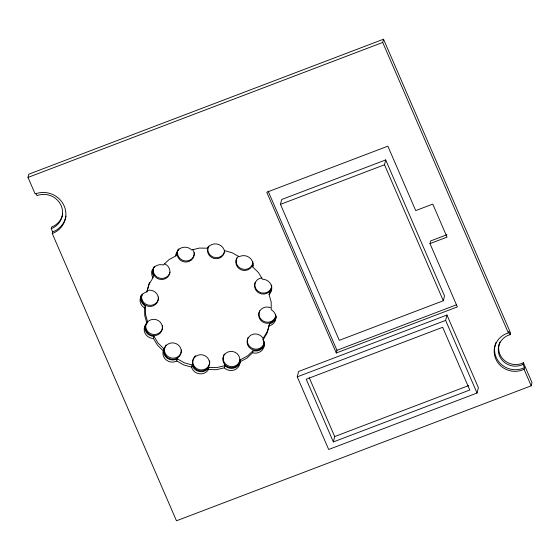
<?xml version="1.0" encoding="UTF-8"?>
<svg xmlns="http://www.w3.org/2000/svg" width="560" height="560" viewBox="0 0 560 560"><rect width="100%" height="100%" fill="white"/><g stroke="black" fill="none" stroke-linecap="round" stroke-linejoin="round"><path stroke-width="0.84" d="M52.269 233.555A22.246 21.224 13.9 0 0 64.169 205.954A22.246 21.224 13.9 0 0 35.14 193.935L28 177.429L28.798 174.195L383.523 39.214L510.587 333.053L510.188 334.663A16.772 16.009 13.9 0 0 499.555 356.013A16.772 16.009 13.9 0 0 523.033 364.378L524.461 367.682L524.062 369.292L531.202 385.805L176.477 520.786L52.269 233.555L52.668 231.938A22.246 21.224 13.9 0 0 65.989 216.069M52.668 231.938L51.24 228.634L51.639 227.024A18.536 17.689 13.9 0 0 62.72 213.906M264.684 344.176A9.345 8.918 13.9 0 1 254.394 350.931L253.169 350.595L247.52 355.936L240.513 359.702L240.52 360.857A9.268 8.841 13.9 0 1 225.75 366.478L224.896 365.645L217.07 367.521L208.957 367.381L208.355 368.375A9.268 8.841 13.9 0 1 192.479 366.093L192.157 364.973L184.317 362.817L177.275 358.806L176.743 360.962L175.7 361.522A9.268 8.841 13.9 0 1 162.967 351.953L163.275 350.84L157.514 345.24L153.433 338.429L152.229 338.408A9.268 8.841 13.9 0 1 146.048 324.114L146.895 323.309L144.767 315.756L144.739 307.979L143.689 307.377A9.268 8.841 13.9 0 1 145.719 292.187L146.888 291.907L149.492 282.282M144.739 307.979L145.271 305.823L144.221 305.228A9.268 8.841 13.9 0 1 141.001 295.47M146.888 291.907L148.953 284.431L152.985 277.767L153.517 275.611L152.908 274.596A9.268 8.841 13.9 0 1 152.271 270.039M146.895 323.309L147.427 321.16L145.299 313.607L145.271 305.823M153.433 338.429L153.965 336.273L152.761 336.252A9.268 8.841 13.9 0 1 144.767 326.165M152.985 277.767L152.376 276.752A9.268 8.841 13.9 0 1 162.078 264.733L163.247 265.055L168.959 259.651L175.966 255.885L176.491 252.574M163.275 350.84L163.807 348.684L158.046 343.084L153.965 336.273M208.957 367.381L207.823 370.524A9.268 8.841 13.9 0 1 191.94 368.249L191.625 367.122L192.157 364.973M240.513 359.702L239.988 363.013A9.268 8.841 13.9 0 1 225.218 368.634L224.357 367.801L224.896 365.645M239.981 361.851L246.988 358.085L252.637 352.744L253.862 353.08A9.345 8.918 13.9 0 0 263.641 340.963L263.011 339.899L266.994 333.312L269.059 325.829L270.228 325.549A9.268 8.841 13.9 0 0 272.258 310.359L271.208 309.764L271.18 301.987L269.059 294.455L269.913 293.643A9.289 8.862 13.9 0 0 263.718 279.314L262.5 279.293L258.433 272.503L252.672 266.903L253.211 264.754M280.476 204.351L281.673 199.507L385.7 159.922L444.507 295.904L443.31 300.748L339.276 340.333L280.476 204.351L384.503 164.766L385.7 159.922M252.637 352.744L253.169 350.595M269.059 294.455L269.591 292.299L270.452 291.487A9.289 8.862 13.9 0 0 271.649 289.499M263.011 339.899L263.543 337.75L267.526 331.156L269.591 323.68L270.76 323.4A9.268 8.841 13.9 0 0 276.36 316.463M269.059 325.829L269.591 323.68M297.262 376.852L298.599 371.469L446.964 315.014L478.373 387.646L477.043 393.029L328.678 449.484L297.262 376.852L445.634 320.39L446.964 315.014M524.062 369.292A20.468 19.53 13.9 0 1 495.747 358.925A20.468 19.53 13.9 0 1 508.361 332.976L382.725 42.441L383.523 39.214M446.901 234.738L430.661 240.919L429.989 243.607L457.366 306.908L336.28 352.982L336.945 350.294L268.128 191.149M333.354 441.938L306.229 379.211L442.659 327.292L469.784 390.019L333.354 441.938L334.684 436.555L309.274 377.797M508.361 332.976L508.76 331.366L510.188 334.663M523.033 364.378L523.432 362.761A16.772 16.009 13.9 0 1 504.203 360.227A16.772 16.009 13.9 0 1 499.947 342.02M531.202 385.805L532 382.571L523.432 362.761M163.807 348.684L163.499 349.797A9.268 8.841 13.9 0 0 176.239 359.366L177.275 358.806M252.672 266.903L252.98 265.79A9.268 8.841 13.9 0 0 240.247 256.221L239.204 256.781L232.162 252.77L224.322 250.621L224.007 249.494A9.268 8.841 13.9 0 0 208.124 247.212L207.522 248.206L199.416 248.066L191.59 249.942L190.729 249.109A9.268 8.841 13.9 0 0 175.959 254.73L175.966 255.885M28 177.429L382.725 42.441M429.989 243.607L447.048 237.118L432.768 204.106L415.716 210.595L387.856 146.16L266.77 192.241L336.28 352.982M336.945 350.294L456.407 304.836M334.684 436.555L468.664 385.574M224.357 367.801L216.531 369.677L208.425 369.537M191.625 367.122L183.785 364.973L176.743 360.962M384.503 164.766L443.31 300.748M445.634 320.39L477.043 393.029M36.106 193.641L36.967 195.622A18.536 17.689 13.9 0 1 61.159 205.639A18.536 17.689 13.9 0 1 51.24 228.634M524.461 367.682A20.468 19.53 13.9 0 1 501.207 364.308A20.468 19.53 13.9 0 1 496.118 342.244M147.168 322.399A8.526 8.134 13.9 0 1 161.679 324.282A8.526 8.134 13.9 0 1 153.349 335.608A8.526 8.134 13.9 0 1 146.748 322.973M164.661 263.872A8.526 8.134 13.9 0 1 168.994 275.254A8.526 8.134 13.9 0 1 156.898 278.152A8.526 8.134 13.9 0 1 154.672 266.273M271.509 285.033A8.526 8.134 13.9 0 1 264.222 294.056A8.526 8.134 13.9 0 1 254.653 286.867A8.526 8.134 13.9 0 1 261.94 277.844M271.838 286.097A8.582 8.19 13.9 0 1 261.52 292.859A8.582 8.19 13.9 0 1 255.171 282.261M162.589 325.493A8.491 8.099 13.9 0 1 153.125 334.439A8.491 8.099 13.9 0 1 146.363 323.162M181.426 349.832A8.526 8.134 13.9 0 1 170.408 357.777A8.526 8.134 13.9 0 1 166.166 344.953M209.699 360.857A8.526 8.134 13.9 0 1 199.458 369.705A8.526 8.134 13.9 0 1 194.082 357.266M194.502 356.692A8.526 8.134 13.9 0 1 195.503 355.656M240.051 359.681A8.526 8.134 13.9 0 1 229.803 366.401A8.526 8.134 13.9 0 1 223.496 355.873M223.748 355.208A8.526 8.134 13.9 0 1 224.427 353.955M264.152 342.916A8.526 8.134 13.9 0 1 253.316 348.74A8.526 8.134 13.9 0 1 247.975 337.75M275.891 315.28A8.526 8.134 13.9 0 1 265.286 321.909A8.526 8.134 13.9 0 1 259.588 310.814M252.924 263.151A8.526 8.134 13.9 0 1 242.088 268.982A8.526 8.134 13.9 0 1 236.747 257.985M224.714 250.726A8.526 8.134 13.9 0 1 214.466 257.446A8.526 8.134 13.9 0 1 208.159 246.918M194.425 252.609A8.526 8.134 13.9 0 1 184.485 260.827A8.526 8.134 13.9 0 1 178.059 249.557M170.03 272.188A8.54 8.148 13.9 0 1 159.173 278.026A8.54 8.148 13.9 0 1 153.818 267.015M158.585 297.003A8.526 8.134 13.9 0 1 148.645 305.221A8.526 8.134 13.9 0 1 142.219 293.958M264.005 341.166A8.526 8.134 13.9 0 1 253.05 349.818A8.526 8.134 13.9 0 1 249.284 336.462A8.526 8.134 13.9 0 1 263.417 339.094M275.618 314.23A8.526 8.134 13.9 0 1 266.847 323.288A8.526 8.134 13.9 0 1 258.881 313.236A8.526 8.134 13.9 0 1 270.417 307.664M252.777 261.401A8.526 8.134 13.9 0 1 241.465 269.934A8.526 8.134 13.9 0 1 238.581 256.207M224.504 250.376A8.526 8.134 13.9 0 1 213.843 258.426A8.526 8.134 13.9 0 1 208.824 246.078M192.815 249.634A8.526 8.134 13.9 0 1 191.058 260.309A8.526 8.134 13.9 0 1 179.76 259.644A8.526 8.134 13.9 0 1 178.899 248.808M147.231 290.465A8.526 8.134 13.9 0 1 158.305 297.843A8.526 8.134 13.9 0 1 148.498 306.32A8.526 8.134 13.9 0 1 141.953 295.029M165.865 356.013A8.617 8.225 13.9 0 0 180.621 354.41A8.617 8.225 13.9 0 0 171.514 342.923A8.617 8.225 13.9 0 0 165.865 356.013M194.278 367.696A8.526 8.134 13.9 0 0 208.873 366.107A8.526 8.134 13.9 0 0 199.864 354.739A8.526 8.134 13.9 0 0 194.278 367.696M224.623 364.392A8.526 8.134 13.9 0 0 239.218 362.803A8.526 8.134 13.9 0 0 230.209 351.435A8.526 8.134 13.9 0 0 224.623 364.392"/></g></svg>
